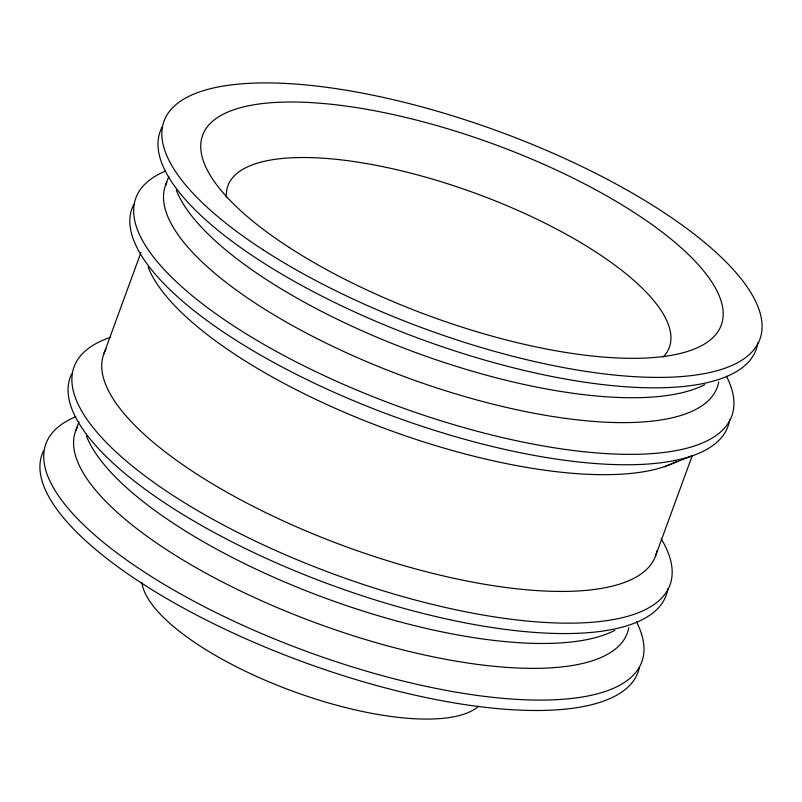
<?xml version="1.0" encoding="UTF-8"?>
<svg xmlns="http://www.w3.org/2000/svg" width="802" height="802" viewBox="0 0 802 802"><rect width="100%" height="100%" fill="white"/><g stroke="black" fill="none" stroke-linecap="round" stroke-linejoin="round"><path stroke-width="1.2" d="M75.599 431.055L78.907 422.002M103.749 354.123L140.921 252.54M165.523 185.322L168.831 176.27M655.525 556.037L692.266 455.636M664.417 466.674L691.394 456.117M667.926 588.437A317.281 105.393 20.1 0 1 337.01 587.104A317.281 105.393 20.1 0 1 71.639 374.003M661.159 538.764A317.281 105.393 20.1 0 1 335.797 574.874A317.281 105.393 20.1 0 1 110.606 337.291M704.788 384.599A293.783 97.583 20.1 0 1 415.626 352.529A293.783 97.583 20.1 0 1 176.32 190.234M718.742 381.942A293.783 97.583 20.1 0 1 410.975 379.045A293.783 97.583 20.1 0 1 166.806 182.295M726.401 376.168A317.281 105.393 20.1 0 1 397.571 406.073A317.281 105.393 20.1 0 1 165.713 170.986M614.863 630.342A293.783 97.583 20.1 0 1 325.702 598.272A293.783 97.583 20.1 0 1 86.395 435.967M639.334 667.735A317.281 105.393 20.1 0 1 305.512 662.823A317.281 105.393 20.1 0 1 43.488 450.945M628.818 627.685A293.783 97.583 20.1 0 1 319.497 624.227A293.783 97.583 20.1 0 1 77.383 427.045M636.477 621.901A317.281 105.393 20.1 0 1 307.647 651.805A317.281 105.393 20.1 0 1 75.789 416.719M757.86 342.705A317.281 105.393 20.1 0 1 425.26 340.76A317.281 105.393 20.1 0 1 162.104 127.207M729.7 419.636A317.281 105.393 20.1 0 1 397.11 417.692A317.281 105.393 20.1 0 1 133.954 204.139M676.637 461.541A293.783 97.583 20.1 0 1 387.476 429.471A293.783 97.583 20.1 0 1 148.159 267.166M226.344 197.182A235.026 78.065 20.1 0 1 475.446 193.282A235.026 78.065 20.1 0 1 663.184 357.04M656.968 550.743A293.783 97.583 20.1 0 1 346.103 546.723A293.783 97.583 20.1 0 1 106.064 349.141M478.714 706.141A182.144 60.501 20.1 0 1 292.57 691.144A182.144 60.501 20.1 0 1 141.854 582.412M263.337 249.963A317.281 105.393 20.1 0 0 756.146 346.624A317.281 105.393 20.1 0 0 366.364 93.894A317.281 105.393 20.1 0 0 263.337 249.963M289.081 247.397A276.149 91.729 20.1 0 0 718.011 331.527A276.149 91.729 20.1 0 0 378.755 111.558A276.149 91.729 20.1 0 0 289.081 247.397"/></g></svg>
